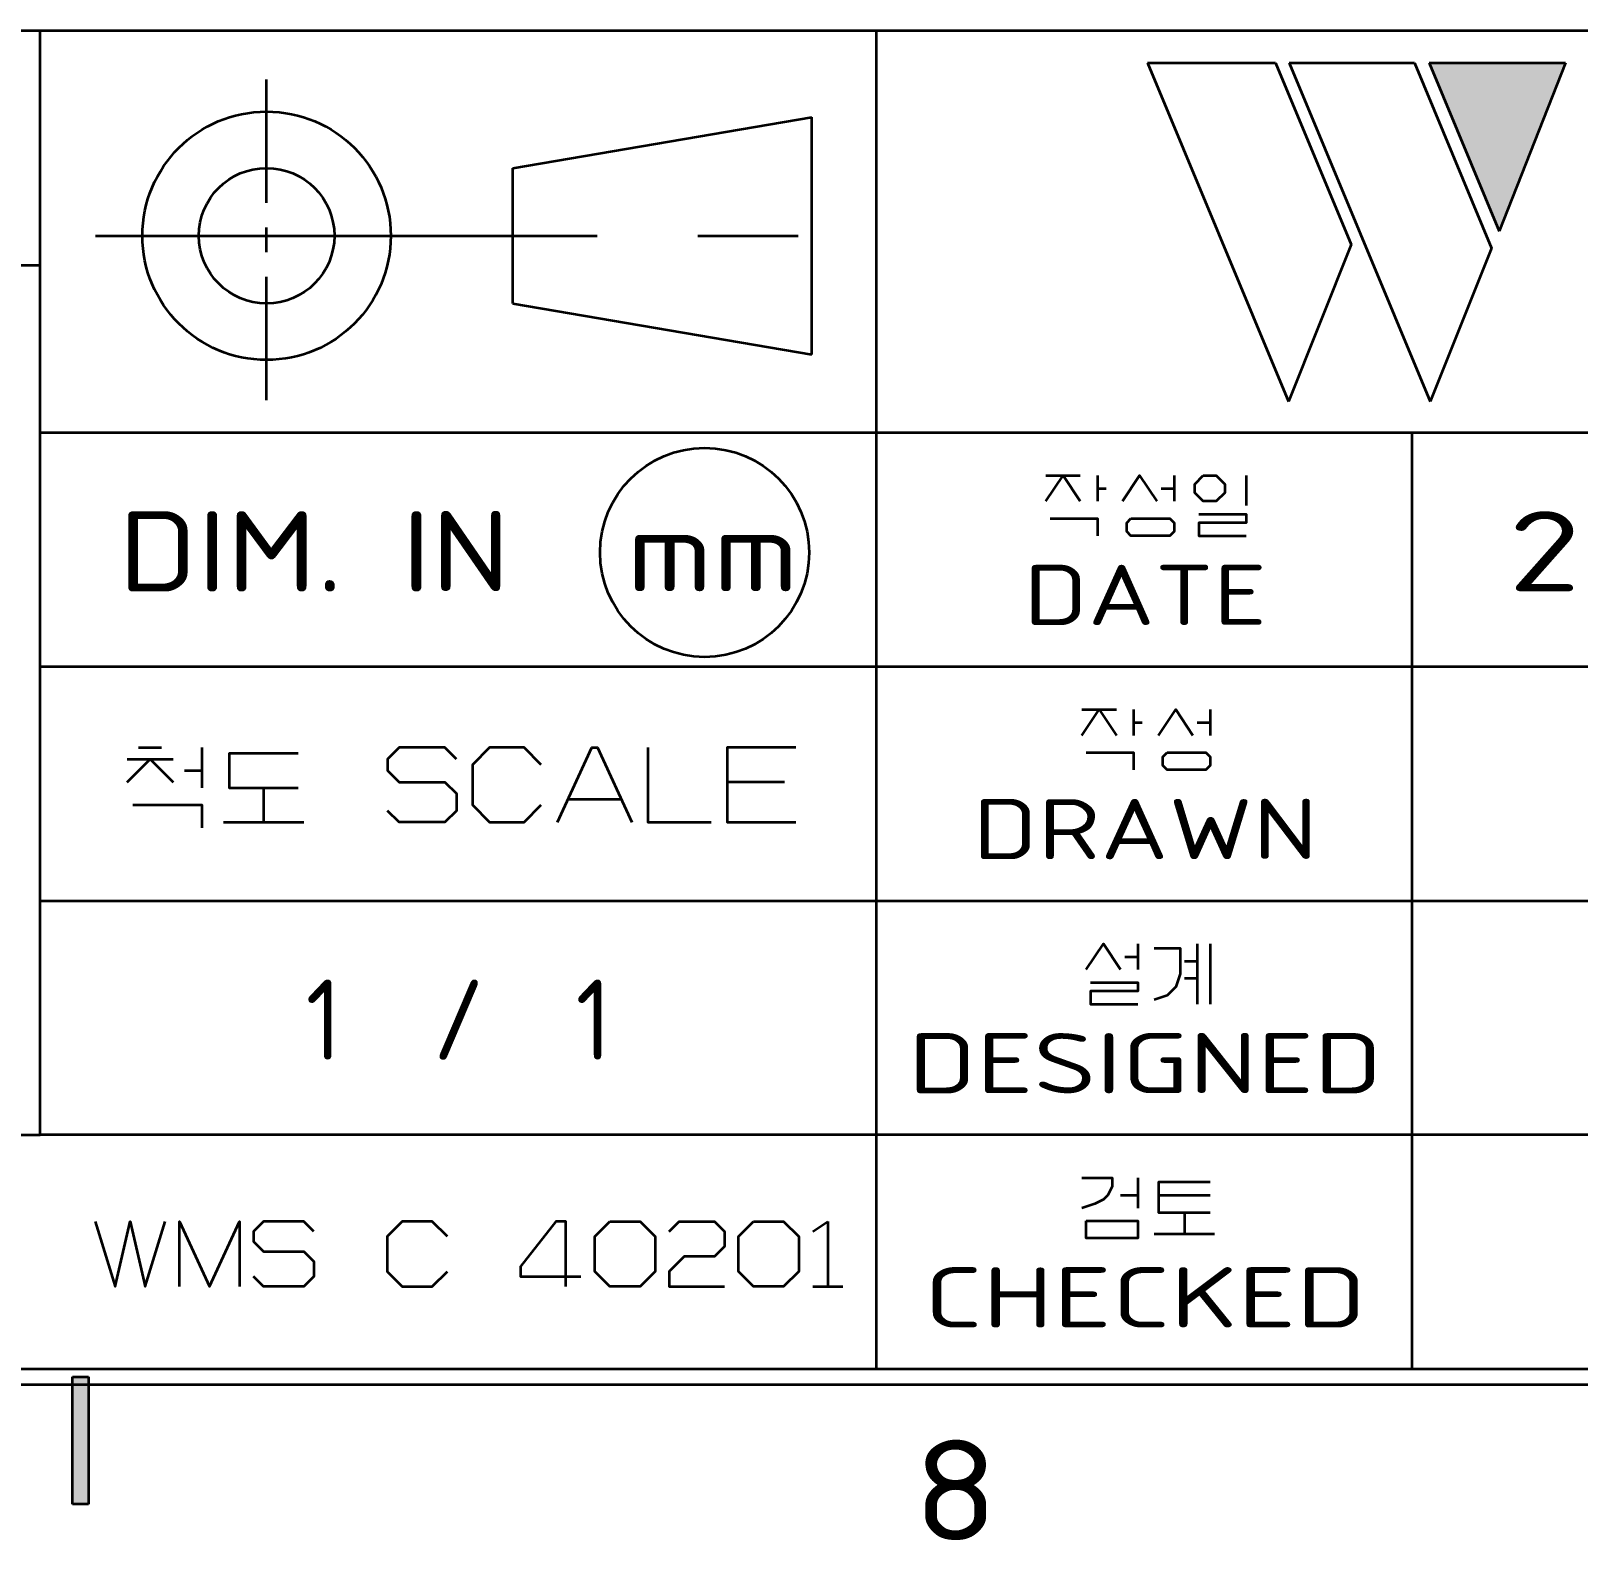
# Model space of a CAD drawing. Extents: x 23 to 587, y 4 to 413.
# Drawn here: x 420.49 to 466.72, y 5.12 to 50.24 of the extents above; entities that cross this region are included whole.
import ezdxf
from ezdxf.enums import TextEntityAlignment as Align

# ---------------------------------------------------------------- set-up
doc = ezdxf.new("R2010")
doc.units = 0
doc.linetypes.add('AXES', pattern=[24, 15, -3, 3, -3])
doc.layers.get('0').update_dxf_attribs({"lineweight": 13})
for name, color, linetype, lineweight in [('3', 7, 'Continuous', 13), ('4', 7, 'Continuous', 13), ('5', 7, 'Continuous', 13), ('6', 7, 'Continuous', 13)]:
    doc.layers.add(name, color=color, linetype=linetype, lineweight=lineweight)
doc.styles.get("Standard").update_dxf_attribs({"font": 'isocp.shx'})

# ---------------------------------------------------------------- blocks, each defined once
blk = doc.blocks.new('BLOCK573')
at = {"layer": '5', "color": 7, "lineweight": 13}
blk.add_text('DIM. IN  mm', height=2.4, dxfattribs=at).set_placement((423.101, 33.481), (443.439, 33.481), align=Align.FIT)
blk = doc.blocks.new('BLOCK574')
at = {"layer": '5', "color": 7, "lineweight": 13}
blk.add_text('1  /  1', height=2.4, dxfattribs=at).set_placement((428.701, 19.481), (437.839, 19.481), align=Align.FIT)
blk = doc.blocks.new('BLOCK576')
at = {"layer": '5', "color": 7, "lineweight": 13}
blk.add_text('2017.07.13', height=2.4, dxfattribs=at).set_placement((464.634, 33.481), (482.911, 33.481), align=Align.FIT)
blk = doc.blocks.new('BLOCK579')
at = {"layer": '5', "color": 7, "lineweight": 13}
blk.add_text('DATE', height=1.8, dxfattribs=at).set_placement((450.156, 32.479), (457.425, 32.479), align=Align.FIT)
blk = doc.blocks.new('BLOCK580')
at = {"layer": '5', "color": 7, "lineweight": 13}
blk.add_text('DRAWN', height=1.8, dxfattribs=at).set_placement((448.633, 25.479), (458.948, 25.479), align=Align.FIT)
blk = doc.blocks.new('BLOCK581')
at = {"layer": '5', "color": 7, "lineweight": 13}
blk.add_text('DESIGNED', height=1.8, dxfattribs=at).set_placement((446.706, 18.479), (460.875, 18.479), align=Align.FIT)
blk = doc.blocks.new('BLOCK582')
at = {"layer": '5', "color": 7, "lineweight": 13}
blk.add_text('CHECKED', height=1.8, dxfattribs=at).set_placement((447.179, 11.479), (460.402, 11.479), align=Align.FIT)
blk = doc.blocks.new('BLOCK622')
at = {"layer": '3', "color": 7, "lineweight": 13}
blk.add_text('8', height=3, dxfattribs=at).set_placement((446.857, 5.116), (449.395, 5.116), align=Align.FIT)
blk = doc.blocks.new('BLOCK661')
at = {"color": 1, "lineweight": 5}
blk.add_solid([(466.348, 49.28), (462.273, 49.28), (464.367, 44.25)], dxfattribs=at)
blk = doc.blocks.new('BLOCK697')
at = {"layer": '3', "color": 7, "lineweight": 5}
blk.add_solid([(422.207, 10), (421.732, 10), (422.207, 6.2), (421.732, 6.2)], dxfattribs=at)

msp = doc.modelspace()

# ---------------------------------------------------------------- linework, layer by layer
at = {"color": 7, "lineweight": 35}
for p, q in [((579.728, 50.238), (400.762, 50.238)), ((420.762, 17.238), (420.762, 50.238)), ((445.762, 10.238), (445.762, 50.238)), ((400.762, 43.238), (420.762, 43.238)), ((420.762, 38.238), (507.762, 38.238)), ((461.762, 10.238), (461.762, 38.238)), ((420.762, 31.238), (507.762, 31.238)), ((420.762, 24.238), (445.762, 24.238)), ((445.762, 24.238), (485.762, 24.238)), ((400.762, 17.238), (420.762, 17.238)), ((485.762, 17.238), (420.762, 17.238))]:
    msp.add_line(p, q, dxfattribs=at)
at = {"color": 7, "lineweight": 35, "ltscale": 0.025714}
for p, q in [((450.817, 36.949), (451.846, 36.949)), ((451.897, 29.949), (452.926, 29.949)), ((427.442, 27.613), (427.442, 26.584))]:
    msp.add_line(p, q, dxfattribs=at)
at = {"color": 7, "lineweight": 35, "ltscale": 0.019286}
for p, q in [((452.36, 36.949), (452.36, 36.177)), ((454.649, 36.949), (454.649, 36.177)), ((453.44, 29.949), (453.44, 29.177)), ((455.729, 29.949), (455.729, 29.177)), ((453.569, 22.949), (453.569, 22.177))]:
    msp.add_line(p, q, dxfattribs=at)
at = {"color": 7, "lineweight": 35, "ltscale": 0.006429}
for p, q in [((452.36, 36.563), (452.617, 36.563)), ((453.44, 29.563), (453.697, 29.563))]:
    msp.add_line(p, q, dxfattribs=at)
at = {"color": 7, "lineweight": 35, "ltscale": 0.009643}
for p, q in [((454.263, 36.563), (454.649, 36.563)), ((455.343, 29.563), (455.729, 29.563)), ((453.183, 22.563), (453.569, 22.563)), ((454.957, 22.434), (455.343, 22.434)), ((454.957, 21.92), (455.343, 21.92))]:
    msp.add_line(p, q, dxfattribs=at)
at = {"color": 7, "lineweight": 35, "ltscale": 0.0225}
for p, q in [((456.809, 36.949), (456.809, 36.049)), ((453.569, 15.949), (453.569, 15.049)), ((443.852, 12.702), (444.752, 12.702))]:
    msp.add_line(p, q, dxfattribs=at)
at = {"color": 7, "lineweight": 35, "ltscale": 0.017143}
msp.add_line((423.705, 28.813), (424.391, 28.813), dxfattribs=at)
at = {"color": 7, "lineweight": 35, "ltscale": 0.03}
msp.add_line((425.591, 28.813), (425.591, 27.613), dxfattribs=at)
at = {"color": 7, "lineweight": 35, "ltscale": 0.034286}
msp.add_line((423.362, 28.47), (424.733, 28.47), dxfattribs=at)
at = {"color": 7, "lineweight": 35, "ltscale": 0.012857}
for p, q in [((425.076, 28.127), (425.591, 28.127)), ((453.054, 15.434), (453.569, 15.434))]:
    msp.add_line(p, q, dxfattribs=at)
at = {"color": 7, "lineweight": 35, "ltscale": 0.042857}
msp.add_line((443.008, 27.784), (441.293, 27.784), dxfattribs=at)
at = {"color": 7, "lineweight": 35, "ltscale": 0.038571}
for p, q in [((436.562, 27.27), (438.105, 27.27)), ((454.186, 15.434), (455.729, 15.434))]:
    msp.add_line(p, q, dxfattribs=at)
at = {"color": 7, "lineweight": 35, "ltscale": 0.060001}
msp.add_line((426.242, 26.584), (428.642, 26.584), dxfattribs=at)
at = {"color": 7, "lineweight": 35, "ltscale": 0.045}
for p, q in [((455.343, 22.949), (455.343, 21.149)), ((455.729, 22.949), (455.729, 21.149)), ((454.057, 14.277), (455.857, 14.277))]:
    msp.add_line(p, q, dxfattribs=at)
at = {"color": 7, "lineweight": 35, "ltscale": 0.016071}
msp.add_line((454.957, 14.92), (454.957, 14.277), dxfattribs=at)
at = {"color": 7, "lineweight": 35, "ltscale": 0.013521}
msp.add_line((443.852, 14.352), (444.302, 14.652), dxfattribs=at)
at = {"color": 7, "lineweight": 35, "ltscale": 0.04875}
msp.add_line((444.302, 14.652), (444.302, 12.702), dxfattribs=at)
at = {"color": 7, "lineweight": 35}
for points in [[(450.817, 36.177), (451.331, 36.949), (451.846, 36.177)], [(453.106, 36.177), (453.62, 36.949), (454.134, 36.177)], [(450.946, 35.663), (452.36, 35.663), (452.36, 35.149)], [(455.394, 35.791), (456.809, 35.791), (456.809, 35.534), (455.394, 35.534), (455.394, 35.149), (456.809, 35.149)], [(451.897, 29.177), (452.411, 29.949), (452.926, 29.177)], [(454.186, 29.177), (454.7, 29.949), (455.214, 29.177)], [(433.202, 28.47), (432.859, 28.813), (431.488, 28.813), (431.145, 28.47), (431.145, 28.127), (431.488, 27.784), (432.859, 27.784), (433.202, 27.441), (433.202, 26.927), (432.859, 26.584), (431.488, 26.584), (431.145, 26.927)], [(435.739, 28.299), (435.225, 28.813), (434.196, 28.813), (433.682, 28.299), (433.682, 27.099), (434.196, 26.584), (435.225, 26.584), (435.739, 27.099)], [(436.219, 26.584), (437.248, 28.813), (437.419, 28.813), (438.448, 26.584)], [(438.928, 28.813), (438.928, 26.584), (440.813, 26.584)], [(443.351, 28.813), (441.293, 28.813), (441.293, 26.584), (443.351, 26.584)], [(423.362, 27.784), (424.048, 28.47), (424.733, 27.784)], [(428.471, 28.641), (426.413, 28.641), (426.413, 27.613), (428.471, 27.613)], [(452.026, 28.663), (453.44, 28.663), (453.44, 28.149)], [(423.533, 27.099), (425.591, 27.099), (425.591, 26.413)], [(452.026, 22.177), (452.54, 22.949), (453.054, 22.177)], [(454.057, 22.82), (454.829, 22.82), (454.829, 22.177), (454.829, 22.049), (454.7, 21.663), (454.443, 21.406), (454.057, 21.277)], [(452.154, 21.791), (453.569, 21.791), (453.569, 21.534), (452.154, 21.534), (452.154, 21.149), (453.569, 21.149)], [(451.897, 15.949), (452.797, 15.949), (452.797, 15.691), (452.669, 15.434), (452.54, 15.306), (452.283, 15.177), (451.897, 15.049)], [(455.729, 15.82), (454.186, 15.82), (454.186, 14.92), (455.729, 14.92)], [(422.402, 14.652), (423.002, 12.702), (423.452, 14.652), (423.902, 12.702), (424.502, 14.652)], [(424.922, 12.702), (424.922, 14.652), (425.822, 12.702), (426.722, 14.652), (426.722, 12.702)], [(428.942, 14.352), (428.642, 14.652), (427.442, 14.652), (427.142, 14.352), (427.142, 14.052), (427.442, 13.752), (428.642, 13.752), (428.942, 13.452), (428.942, 13.002), (428.642, 12.702), (427.442, 12.702), (427.142, 13.002)], [(432.932, 14.202), (432.482, 14.652), (431.582, 14.652), (431.132, 14.202), (431.132, 13.152), (431.582, 12.702), (432.482, 12.702), (432.932, 13.152)], [(436.472, 12.702), (436.472, 14.652), (436.172, 14.652), (435.122, 13.302), (435.122, 13.002), (436.922, 13.002)], [(439.562, 14.352), (439.862, 14.652), (440.912, 14.652), (441.212, 14.352), (441.212, 13.902), (440.912, 13.602), (440.012, 13.602), (439.562, 13.152), (439.562, 12.702), (441.212, 12.702)]]:
    msp.add_lwpolyline(points, dxfattribs=at)
for points in [[(455.523, 36.949), (455.909, 36.949), (456.166, 36.691), (456.166, 36.434), (455.909, 36.177), (455.523, 36.177), (455.266, 36.434), (455.266, 36.691)], [(453.363, 35.663), (454.52, 35.663), (454.649, 35.534), (454.649, 35.277), (454.52, 35.149), (453.363, 35.149), (453.234, 35.277), (453.234, 35.534)], [(454.443, 28.663), (455.6, 28.663), (455.729, 28.534), (455.729, 28.277), (455.6, 28.149), (454.443, 28.149), (454.314, 28.277), (454.314, 28.534)], [(437.792, 14.652), (438.692, 14.652), (439.142, 14.202), (439.142, 13.152), (438.692, 12.702), (437.792, 12.702), (437.342, 13.152), (437.342, 14.202)], [(442.082, 14.652), (442.982, 14.652), (443.432, 14.202), (443.432, 13.152), (442.982, 12.702), (442.082, 12.702), (441.632, 13.152), (441.632, 14.202)], [(452.026, 14.663), (453.569, 14.663), (453.569, 14.149), (452.026, 14.149)]]:
    msp.add_lwpolyline(points, close=True, dxfattribs=at)
msp.add_circle((440.621, 34.647), 3.125, dxfattribs=at)
at = {"layer": '3', "color": 7, "lineweight": 35, "ltscale": 0.22678}
for p, q in [((434.884, 46.14), (443.826, 47.664)), ((434.884, 42.09), (443.826, 40.565))]:
    msp.add_line(p, q, dxfattribs=at)
at = {"layer": '3', "color": 7, "lineweight": 35, "ltscale": 0.17747}
msp.add_line((443.826, 40.565), (443.826, 47.664), dxfattribs=at)
at = {"layer": '3', "color": 7, "lineweight": 35, "ltscale": 0.10125}
msp.add_line((434.884, 42.09), (434.884, 46.14), dxfattribs=at)
at = {"layer": '3', "color": 7, "lineweight": 35}
for p, q in [((30.237, 10.238), (580.441, 10.238)), ((579.966, 9.763), (29.763, 9.763))]:
    msp.add_line(p, q, dxfattribs=at)
at = {"layer": '3', "color": 7, "lineweight": 35, "ltscale": 0.095}
for p, q in [((421.732, 6.2), (421.732, 10)), ((422.207, 10), (422.207, 6.2))]:
    msp.add_line(p, q, dxfattribs=at)
at = {"layer": '3', "color": 7, "lineweight": 35, "ltscale": 0.011875}
for p, q in [((421.732, 10), (422.207, 10)), ((422.207, 6.2), (421.732, 6.2))]:
    msp.add_line(p, q, dxfattribs=at)
at = {"layer": '3', "color": 7, "lineweight": 35}
for radius in [3.712, 2.025]:
    msp.add_circle((427.53, 44.115), radius, dxfattribs=at)
at = {"layer": '4', "color": 7, "linetype": 'AXES', "lineweight": 35, "ltscale": 0.245625}
msp.add_line((427.53, 39.202), (427.53, 49.027), dxfattribs=at)
at = {"layer": '4', "color": 7, "linetype": 'AXES', "lineweight": 35}
msp.add_line((422.413, 44.115), (444.637, 44.115), dxfattribs=at)
at = {"layer": '6', "color": 7, "lineweight": 35, "ltscale": 0.095784}
msp.add_line((453.854, 49.28), (457.686, 49.28), dxfattribs=at)
msp.add_line((453.854, 49.28), (457.686, 49.28), dxfattribs=at)
at = {"layer": '6', "color": 7, "lineweight": 35, "ltscale": 0.274011}
for p, q in [((453.854, 49.28), (458.067, 39.161)), ((453.854, 49.28), (458.067, 39.161)), ((458.091, 49.28), (462.304, 39.161)), ((458.091, 49.28), (462.304, 39.161))]:
    msp.add_line(p, q, dxfattribs=at)
at = {"layer": '6', "color": 7, "lineweight": 35, "ltscale": 0.146861}
msp.add_line((457.686, 49.28), (459.944, 43.857), dxfattribs=at)
msp.add_line((457.686, 49.28), (459.944, 43.857), dxfattribs=at)
at = {"layer": '6', "color": 7, "lineweight": 35, "ltscale": 0.09354}
msp.add_line((458.091, 49.28), (461.832, 49.28), dxfattribs=at)
msp.add_line((458.091, 49.28), (461.832, 49.28), dxfattribs=at)
at = {"layer": '6', "color": 7, "lineweight": 35, "ltscale": 0.149839}
msp.add_line((461.832, 49.28), (464.136, 43.747), dxfattribs=at)
msp.add_line((461.832, 49.28), (464.136, 43.747), dxfattribs=at)
at = {"layer": '6', "color": 7, "lineweight": 35, "ltscale": 0.101879}
msp.add_line((462.273, 49.28), (466.348, 49.28), dxfattribs=at)
at = {"layer": '6', "color": 7, "lineweight": 35, "ltscale": 0.136204}
msp.add_line((462.273, 49.28), (464.367, 44.25), dxfattribs=at)
at = {"layer": '6', "color": 7, "lineweight": 35, "ltscale": 0.13523}
msp.add_line((466.349, 49.283), (464.367, 44.25), dxfattribs=at)
at = {"layer": '6', "color": 7, "lineweight": 35, "ltscale": 0.126406}
msp.add_line((459.944, 43.857), (458.067, 39.161), dxfattribs=at)
msp.add_line((459.944, 43.857), (458.067, 39.161), dxfattribs=at)
at = {"layer": '6', "color": 7, "lineweight": 35, "ltscale": 0.123445}
msp.add_line((464.136, 43.747), (462.304, 39.161), dxfattribs=at)
msp.add_line((464.136, 43.747), (462.304, 39.161), dxfattribs=at)

# ---------------------------------------------------------------- block references
at = {"lineweight": 0}
msp.add_blockref('BLOCK661', (0, 0), dxfattribs=at)
at = {"layer": '3', "lineweight": 0}
for name in ['BLOCK697', 'BLOCK622']:
    msp.add_blockref(name, (0, 0), dxfattribs=at)
at = {"layer": '5', "lineweight": 0}
for name in ['BLOCK573', 'BLOCK576', 'BLOCK579', 'BLOCK580', 'BLOCK574', 'BLOCK581', 'BLOCK582']:
    msp.add_blockref(name, (0, 0), dxfattribs=at)

doc.saveas('drawing.dxf')
